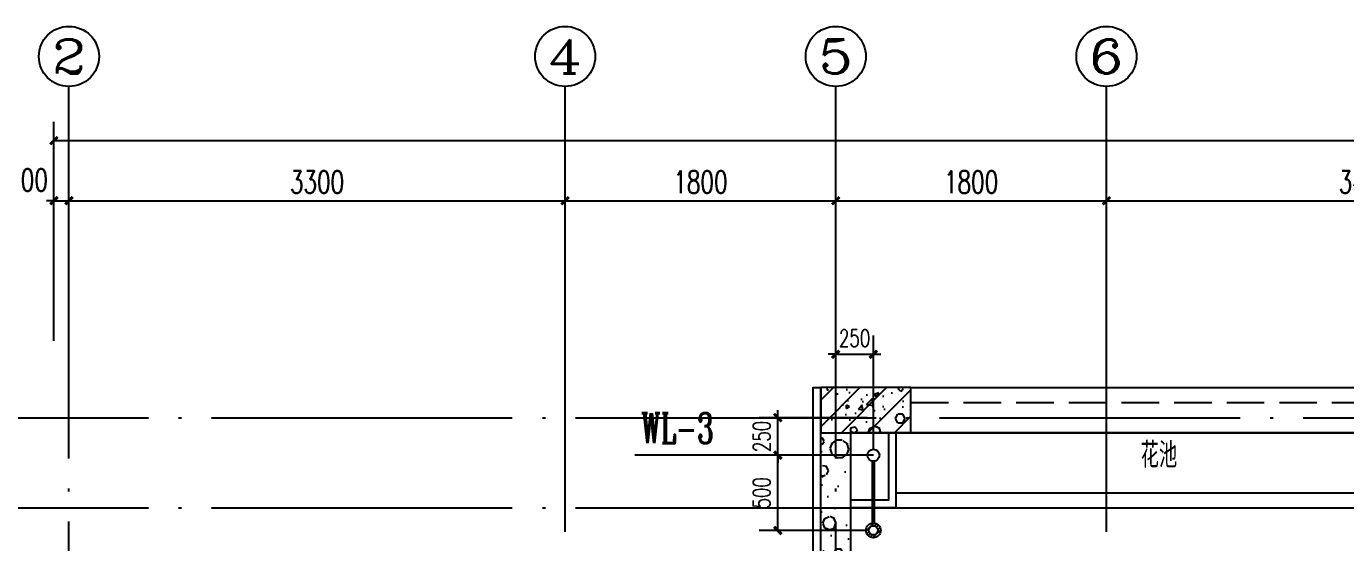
# Model space of a CAD drawing. Extents: x -287580 to -53108, y -522338 to -82629.
# Drawn here: x -153768 to -144994, y -459653 to -456218 of the extents above; entities that cross this region are included whole.
import ezdxf
from ezdxf.enums import TextEntityAlignment as Align

# ---------------------------------------------------------------- set-up
doc = ezdxf.new("R2010")
doc.units = 0
doc.header["$LTSCALE"] = 1000
doc.header["$MEASUREMENT"] = 0
doc.linetypes.add('DASH', pattern=[0.35, 0.25, -0.1])
doc.linetypes.add('DOTE', pattern=[2.42, 2, -0.2, 0.02, -0.2])
for name, color, linetype in [('AXIS', 3, 'Continuous'), ('AXIS_TEXT', 7, 'Continuous'), ('DIM_污水', 3, 'Continuous'), ('DOTE', 99, 'Continuous'), ('EQUIP_地漏', 7, 'Continuous'), ('kan', 146, 'Continuous'), ('PIPE-污水', 2, 'Continuous'), ('PUB_HATCH', 8, 'Continuous'), ('PUB_TEXT', 7, 'Continuous'), ('TWT_DIM', 3, 'Continuous'), ('VPIPE-污水', 2, 'Continuous'), ('WALL', 9, 'Continuous'), ('给排水标注', 4, 'Continuous'), ('面层', 215, 'Continuous'), ('面积', 6, 'Continuous')]:
    doc.layers.add(name, color=color, linetype=linetype)
doc.styles.add('_TCH_AXIS', font='COMPLEX', dxfattribs={"bigfont": 'GBCBIG'})
doc.styles.add('_TCH_DIM_T3', font='SIMPLEX', dxfattribs={"width": 0.705882, "bigfont": 'GBCBIG'})
doc.styles.add('_TWT_SERIAL', font='COMPLEX', dxfattribs={"width": 0.8, "height": 3, "bigfont": 'HZTXT'})
doc.styles.get("Standard").update_dxf_attribs({"font": 'gbenor.shx', "bigfont": 'gbcbig.shx'})
doc.dimstyles.new('_TCH_ARCH&&50', dxfattribs={"dimtxt": 148.75, "dimasz": 50, "dimexe": 125, "dimexo": 150, "dimgap": 50, "dimtad": 1, "dimdec": 0, "dimzin": 0, "dimdsep": 46, "dimtxsty": '_TCH_DIM_T3', "dimblk": 'ARCHTICK', "dimcen": 0.09, "dimclrt": 7, "dimazin": 2, "dimtfac": 1, "dimtdec": 0, "dimtix": 1, "dimtmove": 2, "dimatfit": 3, "dimfxl": 0, "dimtolj": 1, "dimtzin": 0, "dimarcsym": 0})
doc.dimstyles.new('_TWT_ARCH&&50', dxfattribs={"dimtxt": 114.75, "dimasz": 50, "dimexe": 125, "dimexo": 150, "dimgap": 50, "dimtad": 1, "dimdec": 0, "dimzin": 0, "dimdsep": 46, "dimtxsty": '_TCH_DIM_T3', "dimblk": 'ARCHTICK', "dimcen": 0.09, "dimclrd": 4, "dimclre": 4, "dimclrt": 4, "dimazin": 2, "dimtfac": 1, "dimtdec": 0, "dimtix": 1, "dimtmove": 2, "dimatfit": 3, "dimfxl": 0, "dimtolj": 1, "dimtzin": 0, "dimarcsym": 0})
pattern_1 = [(0, (177, -183), (300, 600), [0, -600]), (0, (-174, -264), (300, 600), [0, -600]), (0, (21, -270), (300, 600), [0, -600]), (0, (234, -93), (300, 600), [0, -600]), (0, (-15, -300), (300, 600), [0, -600]), (0, (294, 285), (300, 600), [0, -600]), (0, (111, 237), (300, 600), [0, -600]), (0, (207, 162), (300, 600), [0, -600]), (0, (-282, 150), (300, 600), [0, -600]), (0, (12, 123), (300, 600), [0, -600]), (0, (-102, -30), (300, 600), [0, -600]), (0, (-96, -255), (300, 600), [0, -600]), (0, (129, -279), (300, 600), [0, -600]), (0, (294, -15), (300, 600), [0, -600]), (0, (-267, -108), (300, 600), [0, -600]), (0, (-216, -6), (300, 600), [0, -600]), (0, (18, -48), (300, 600), [0, -600]), (0, (-66, -135), (300, 600), [0, -600]), (0, (-114, 63), (300, 600), [0, -600]), (0, (-39, 288), (300, 600), [0, -600]), (0, (-243, -234), (300, 600), [0, -600]), (0, (87, 165), (300, 600), [0, -600]), (0, (-192, 174), (300, 600), [0, -600]), (0, (-240, 252), (300, 600), [0, -600]), (130.601294, (257.143, 97.143), (-1499.9999834, 1800.0000079), [26.34155, -11037.111]), (18.434949, (214.29, 108.57), (1499.999994, 599.999996), [27.10524, -3767.6279]), (90, (214.3, 82.86), (300, 600), [25.7143, -1174.28565]), (161.56505, (240, 74.29), (-1500.000008, 599.999955), [27.10524, -3767.6279]), (53.130102, (240, 74.29), (300, 600), [28.5714, -2971.4285]), (135, (262.86, -231.43), (-300.00004, 599.99996), [24.24366, -1672.8126]), (45, (228.57, -231.43), (300, 600), [24.24366, -1672.8126]), (135, (245.71, -248.57), (-300.00004, 599.99996), [24.24366, -1672.8126]), (45, (245.71, -248.57), (300, 600), [24.24366, -1672.8126]), (116.56505, (-25.7, 171.43), (-5e-05, 1199.99997), [31.9438, -638.8765]), (180, (-40, 200), (-300, 600), [34.2857, -565.71425]), (63.43495, (-88.57, 171.43), (3e-06, 1200), [31.9438, -638.8765]), (116.56505, (-74.3, 142.86), (-5e-05, 1199.99997), [31.9438, -638.8765]), (0, (-74.3, 142.86), (300, 600), [34.2857, -565.71425]), (63.43495, (-40, 142.86), (3e-06, 1200), [31.9438, -638.8765]), (107.102728, (200, -31.429), (-899.9999656, 3000.0000048), [38.86135, -16282.9025]), (143.972626, (188.57, 5.714), (-5699.9999277, 4199.9999952), [38.86135, -8122.02]), (180, (157.14, 28.6), (-300, 600), [37.14286, -562.8571]), (36.027373, (88.57, 5.714), (5699.999958, 4199.9999547), [38.86135, -8122.02]), (71.56505, (77.14, -28.57), (900.000005, 2999.999995), [36.1403, -3758.5928]), (107.102728, (88.571, -65.714), (-899.9999656, 3000.0000048), [38.86135, -16282.9025]), (143.972626, (120, -88.57), (-5699.9999277, 4199.9999952), [38.86135, -8122.02]), (0, (120, -88.6), (300, 600), [37.14286, -562.8571]), (36.027373, (157.143, -88.57), (5699.999958, 4199.9999547), [38.86135, -8122.02]), (71.56505, (188.57, -65.71), (900.000005, 2999.999995), [36.1403, -3758.5928]), (150.255118, (205.714, 248.57), (-900.000002, 599.999993), [23.035, -4814.3196]), (90, (185.7, 237.14), (300, 600), [22.85714, -1177.14275]), (29.744881, (185.714, 237.14), (900, 599.999997), [23.035, -4814.3196]), (116.56505, (65.7, -177.14), (-5e-05, 1199.99997), [31.9438, -638.8765]), (168.690067, (51.43, -148.57), (-2700.000002, 599.999985), [29.13725, -6089.6855]), (41.185925, (0, -162.857), (7499.9999546, 6599.9999423), [30.37184, -12725.802]), (90, (0, -191.43), (300, 600), [28.5714, -1171.4285]), (138.814074, (22.857, -211.429), (-7499.9998667, 6600.000042), [30.37184, -12725.802]), (16.699244, (22.857, -211.429), (9899.9999255, 2999.9999686), [29.82945, -12498.5375]), (60.945396, (51.43, -202.857), (299.9999992, 599.9999947), [29.4161, -12325.3395]), (109.983106, (-185.714, 74.286), (-1500.0000056, 4199.9999889), [33.442, -14012.1975]), (155.556045, (-197.143, 105.714), (-3900.0000149, 1799.9999626), [34.523, -14465.1315]), (24.4439547, (-260, 105.714), (3900.000002, 1799.9999913), [34.523, -14465.1315]), (70.0168934, (-271.429, 74.286), (1500.0000045, 4199.9999896), [33.442, -14012.1975]), (109.983106, (-260, 42.857), (-1500.0000056, 4199.9999889), [33.442, -14012.1975]), (160.016893, (-228.57, 31.43), (-1500.000001, 599.9999727), [33.442, -6989.3775]), (19.983107, (-228.57, 31.43), (1499.999992, 599.999999), [33.442, -6989.3775]), (70.0168934, (-197.143, 42.857), (1500.0000045, 4199.9999896), [33.442, -14012.1975]), (122.005383, (37.14, 20), (-300.00004, 599.999969), [26.9542, -5633.434]), (18.434949, (-2.86, 34.29), (1499.999994, 599.999996), [27.10524, -3767.6279]), (90, (-2.86, 8.57), (300, 600), [25.7143, -1174.28565]), (161.56505, (22.86, 0), (-1500.000008, 599.999955), [27.10524, -3767.6279]), (54.462322, (22.857, 0), (2099.999997, 2999.9999955), [24.5781, -10298.2115]), (116.56505, (-137.14, -125.7), (-5e-05, 1199.99997), [31.9438, -638.8765]), (180, (-151.4, -97.14), (-300, 600), [31.4286, -568.5714]), (59.036243, (-200, -125.714), (300.000001, 599.999997), [33.3197, -6963.822]), (120.963756, (-182.857, -154.286), (-300.000041, 599.9999724), [33.3197, -6963.822]), (0, (-182.86, -154.3), (300, 600), [31.4286, -568.5714]), (63.43495, (-151.43, -154.3), (3e-06, 1200), [31.9438, -638.8765])]

# ---------------------------------------------------------------- blocks, each defined once
blk = doc.blocks.new('A$C47FD7EE8')
at = {"layer": 'PUB_HATCH'}
h = blk.add_hatch(dxfattribs=at)
h.set_pattern_fill('钢筋混凝土', color=256, scale=50, style=0)
h.set_pattern_definition([(45, (215520.8, 801911.87), (-88.388348, 88.388348), []), (50, (215520.8, 801911.87), (358.63009, -31.37607), [37.5, -412.5]), (355, (215520.8, 801911.87), (-69.37567, 376.09607), [30, -330]), (100.4514, (215550.7, 801909.25), (289.25469, 344.71977), [31.8701, -350.57106]), (46.1842, (215520.8, 802011.87), (533.62052, -82.7595), [56.25, -618.75]), (96.6356, (215565.27, 802004.97), (467.33135, 487.05894), [47.80514, -525.8565]), (351.1842, (215520.8, 802011.87), (467.33097, 487.0593), [45, -495]), (21, (215570.8, 801986.87), (298.45353, -201.30945), [37.5, -412.5]), (326, (215570.8, 801986.87), (121.65767, 362.57502), [30, -330]), (71.4514, (215595.67, 801970.1), (420.11131, 161.26525), [31.8701, -350.57106]), (37.5, (215520.8, 801911.87), (6.079928, 166.446927), [0, -326, 0, -335, 0, -331.25]), (7.5, (215520.8, 801911.87), (131.53477, 197.205856), [0, -191, 0, -318.5, 0, -126.25]), (327.5, (215409.3, 801911.87), (266.911218, -11.277436), [0, -125, 0, -390, 0, -517.5]), (317.5, (215359.3, 801911.87), (291.593085, 50.05249), [0, -162.5, 0, -259, 0, -367.5])])
h.paths.add_polyline_path([(5700, 14500), (5100, 14500), (5100, 14200), (5700, 14200)])
at = {"color": 6}
blk.add_lwpolyline([(5700, 14500), (5100, 14500), (5100, 14200), (5700, 14200)], close=True, dxfattribs=at)
blk = doc.blocks.new('_ArchTick')
at = {"color": 0, "linetype": 'ByBlock', "const_width": 0.4}
blk.add_lwpolyline([(-0.5, -0.5), (0.5, 0.5)], dxfattribs=at)
blk = doc.blocks.new('*D135')
at = {"layer": 'Defpoints', "color": 0}
for p in [(-148135, -458400), (-148385, -459182), (-148135, -459182)]:
    blk.add_point(p, dxfattribs=at)
at = {"layer": 'TWT_DIM', "color": 4, "lineweight": -2}
for p, q in [((-148385, -459032), (-148385, -458275)), ((-148135, -459032), (-148135, -458275)), ((-148385, -458400), (-148435, -458400)), ((-148385, -458400), (-148135, -458400)), ((-148135, -458400), (-148085, -458400))]:
    blk.add_line(p, q, dxfattribs=at)
at = {"layer": 'TWT_DIM', "color": 4, "lineweight": -2, "xscale": 50, "yscale": 50, "zscale": 50}
blk.add_blockref('_ArchTick', (-148385, -458400), dxfattribs=at)
at = {"layer": 'TWT_DIM', "color": 4, "lineweight": -2, "xscale": 50, "yscale": 50, "zscale": 50, "rotation": 180}
blk.add_blockref('_ArchTick', (-148135, -458400), dxfattribs=at)
at = {"layer": 'TWT_DIM', "color": 4, "insert": (-148260, -458292.6), "char_height": 114.75, "attachment_point": 5, "style": '_TCH_DIM_T3'}
blk.add_mtext('\\A1;250', dxfattribs=at)
blk = doc.blocks.new('*D136')
at = {"layer": 'Defpoints', "color": 0}
for p in [(-148770.5, -459071.5), (-148025.5, -459071.5), (-148025.5, -459571.5)]:
    blk.add_point(p, dxfattribs=at)
at = {"layer": 'TWT_DIM', "color": 4, "lineweight": -2}
for p, q in [((-148175.5, -459071.5), (-148895.5, -459071.5)), ((-148770.5, -459571.5), (-148770.5, -459071.5)), ((-148175.5, -459571.5), (-148895.5, -459571.5))]:
    blk.add_line(p, q, dxfattribs=at)
at = {"layer": 'TWT_DIM', "color": 4, "lineweight": -2, "xscale": 50, "yscale": 50, "zscale": 50}
for p, rotation in [((-148770.5, -459071.5), 90), ((-148770.5, -459571.5), 270)]:
    blk.add_blockref('_ArchTick', p, dxfattribs=dict(at, rotation=rotation))
at = {"layer": 'TWT_DIM', "color": 4, "insert": (-148877.9, -459321.5), "char_height": 114.75, "attachment_point": 5, "rotation": 90, "style": '_TCH_DIM_T3'}
blk.add_mtext('\\A1;500', dxfattribs=at)
blk = doc.blocks.new('*D137')
at = {"layer": 'Defpoints', "color": 0}
for p in [(-148770.5, -458821.5), (-148025.5, -458821.5), (-148025.5, -459071.5)]:
    blk.add_point(p, dxfattribs=at)
at = {"layer": 'TWT_DIM', "color": 4, "lineweight": -2}
for p, q in [((-148770.5, -458821.5), (-148770.5, -458771.5)), ((-148175.5, -458821.5), (-148895.5, -458821.5)), ((-148770.5, -459071.5), (-148770.5, -458821.5)), ((-148175.5, -459071.5), (-148895.5, -459071.5)), ((-148770.5, -459071.5), (-148770.5, -459121.5))]:
    blk.add_line(p, q, dxfattribs=at)
at = {"layer": 'TWT_DIM', "color": 4, "lineweight": -2, "xscale": 50, "yscale": 50, "zscale": 50}
for p, rotation in [((-148770.5, -458821.5), 270), ((-148770.5, -459071.5), 90)]:
    blk.add_blockref('_ArchTick', p, dxfattribs=dict(at, rotation=rotation))
at = {"layer": 'TWT_DIM', "color": 4, "insert": (-148877.9, -458946.5), "char_height": 114.75, "attachment_point": 5, "rotation": 90, "style": '_TCH_DIM_T3'}
blk.add_mtext('\\A1;250', dxfattribs=at)
blk = doc.blocks.new('*D148')
at = {"layer": 'AXIS', "color": 0, "lineweight": -2}
for p, q in [((-153585, -458311), (-153585, -457252.8)), ((-153485, -458311), (-153485, -457252.8)), ((-153585, -457377.8), (-153635, -457377.8)), ((-153585, -457377.8), (-153485, -457377.8)), ((-153485, -457377.8), (-153435, -457377.8))]:
    blk.add_line(p, q, dxfattribs=at)
at = {"layer": 'Defpoints', "color": 0}
for p in [(-153485, -457377.8), (-153585, -458461), (-153485, -458461)]:
    blk.add_point(p, dxfattribs=at)
at = {"layer": 'AXIS', "color": 0, "lineweight": -2, "xscale": 50, "yscale": 50, "zscale": 50}
blk.add_blockref('_ArchTick', (-153585, -457377.8), dxfattribs=at)
at = {"layer": 'AXIS', "color": 0, "lineweight": -2, "xscale": 50, "yscale": 50, "zscale": 50, "rotation": 180}
blk.add_blockref('_ArchTick', (-153485, -457377.8), dxfattribs=at)
at = {"layer": 'AXIS', "color": 7, "insert": (-153760, -457240.3), "char_height": 148.75, "attachment_point": 5, "style": '_TCH_DIM_T3'}
blk.add_mtext('\\A1;100', dxfattribs=at)
blk = doc.blocks.new('*D149')
at = {"layer": 'AXIS', "color": 0, "lineweight": -2}
for p, q in [((-153485, -458311), (-153485, -457252.8)), ((-150185, -458311), (-150185, -457252.8)), ((-153485, -457377.8), (-150185, -457377.8))]:
    blk.add_line(p, q, dxfattribs=at)
at = {"layer": 'Defpoints', "color": 0}
for p in [(-150185, -457377.8), (-153485, -458461), (-150185, -458461)]:
    blk.add_point(p, dxfattribs=at)
at = {"layer": 'AXIS', "color": 0, "lineweight": -2, "xscale": 50, "yscale": 50, "zscale": 50, "rotation": 180}
blk.add_blockref('_ArchTick', (-153485, -457377.8), dxfattribs=at)
at = {"layer": 'AXIS', "color": 0, "lineweight": -2, "xscale": 50, "yscale": 50, "zscale": 50}
blk.add_blockref('_ArchTick', (-150185, -457377.8), dxfattribs=at)
at = {"layer": 'AXIS', "color": 7, "insert": (-151835, -457253.5), "char_height": 148.75, "attachment_point": 5, "style": '_TCH_DIM_T3'}
blk.add_mtext('\\A1;3300', dxfattribs=at)
blk = doc.blocks.new('*D150')
at = {"layer": 'AXIS', "color": 0, "lineweight": -2}
for p, q in [((-150185, -458311), (-150185, -457252.8)), ((-148385, -458311), (-148385, -457252.8)), ((-150185, -457377.8), (-148385, -457377.8))]:
    blk.add_line(p, q, dxfattribs=at)
at = {"layer": 'Defpoints', "color": 0}
for p in [(-148385, -457377.8), (-150185, -458461), (-148385, -458461)]:
    blk.add_point(p, dxfattribs=at)
at = {"layer": 'AXIS', "color": 0, "lineweight": -2, "xscale": 50, "yscale": 50, "zscale": 50, "rotation": 180}
blk.add_blockref('_ArchTick', (-150185, -457377.8), dxfattribs=at)
at = {"layer": 'AXIS', "color": 0, "lineweight": -2, "xscale": 50, "yscale": 50, "zscale": 50}
blk.add_blockref('_ArchTick', (-148385, -457377.8), dxfattribs=at)
at = {"layer": 'AXIS', "color": 7, "insert": (-149285, -457253.5), "char_height": 148.75, "attachment_point": 5, "style": '_TCH_DIM_T3'}
blk.add_mtext('\\A1;1800', dxfattribs=at)
blk = doc.blocks.new('*D151')
at = {"layer": 'AXIS', "color": 0, "lineweight": -2}
for p, q in [((-148385, -458311), (-148385, -457252.8)), ((-146585, -458311), (-146585, -457252.8)), ((-148385, -457377.8), (-146585, -457377.8))]:
    blk.add_line(p, q, dxfattribs=at)
at = {"layer": 'Defpoints', "color": 0}
for p in [(-146585, -457377.8), (-148385, -458461), (-146585, -458461)]:
    blk.add_point(p, dxfattribs=at)
at = {"layer": 'AXIS', "color": 0, "lineweight": -2, "xscale": 50, "yscale": 50, "zscale": 50, "rotation": 180}
blk.add_blockref('_ArchTick', (-148385, -457377.8), dxfattribs=at)
at = {"layer": 'AXIS', "color": 0, "lineweight": -2, "xscale": 50, "yscale": 50, "zscale": 50}
blk.add_blockref('_ArchTick', (-146585, -457377.8), dxfattribs=at)
at = {"layer": 'AXIS', "color": 7, "insert": (-147485, -457253.5), "char_height": 148.75, "attachment_point": 5, "style": '_TCH_DIM_T3'}
blk.add_mtext('\\A1;1800', dxfattribs=at)
blk = doc.blocks.new('*D152')
at = {"layer": 'AXIS', "color": 0, "lineweight": -2}
for p, q in [((-146585, -458311), (-146585, -457252.8)), ((-143135, -458311), (-143135, -457252.8)), ((-146585, -457377.8), (-143135, -457377.8))]:
    blk.add_line(p, q, dxfattribs=at)
at = {"layer": 'Defpoints', "color": 0}
for p in [(-143135, -457377.8), (-146585, -458461), (-143135, -458461)]:
    blk.add_point(p, dxfattribs=at)
at = {"layer": 'AXIS', "color": 0, "lineweight": -2, "xscale": 50, "yscale": 50, "zscale": 50, "rotation": 180}
blk.add_blockref('_ArchTick', (-146585, -457377.8), dxfattribs=at)
at = {"layer": 'AXIS', "color": 0, "lineweight": -2, "xscale": 50, "yscale": 50, "zscale": 50}
blk.add_blockref('_ArchTick', (-143135, -457377.8), dxfattribs=at)
at = {"layer": 'AXIS', "color": 7, "insert": (-144860, -457253.5), "char_height": 148.75, "attachment_point": 5, "style": '_TCH_DIM_T3'}
blk.add_mtext('\\A1;3450', dxfattribs=at)
blk = doc.blocks.new('*D159')
at = {"layer": 'AXIS', "color": 0, "lineweight": -2}
for p, q in [((-153585, -458311), (-153585, -456852.8)), ((-128085, -458311), (-128085, -456852.8)), ((-153585, -456977.8), (-128085, -456977.8))]:
    blk.add_line(p, q, dxfattribs=at)
at = {"layer": 'Defpoints', "color": 0}
for p in [(-128085, -456977.8), (-153585, -458461), (-128085, -458461)]:
    blk.add_point(p, dxfattribs=at)
at = {"layer": 'AXIS', "color": 0, "lineweight": -2, "xscale": 50, "yscale": 50, "zscale": 50, "rotation": 180}
blk.add_blockref('_ArchTick', (-153585, -456977.8), dxfattribs=at)
at = {"layer": 'AXIS', "color": 0, "lineweight": -2, "xscale": 50, "yscale": 50, "zscale": 50}
blk.add_blockref('_ArchTick', (-128085, -456977.8), dxfattribs=at)
at = {"layer": 'AXIS', "color": 7, "insert": (-140835, -456853.5), "char_height": 148.75, "attachment_point": 5, "style": '_TCH_DIM_T3'}
blk.add_mtext('\\A1;25500', dxfattribs=at)
blk = doc.blocks.new('$TwtSys$00000327')
for p, q in [((-94, -9, 0), (9, 94, 0)), ((-9, -94, 0), (94, 9, 0)), ((12, 55, 0), (42, 84, 0)), ((40, 40, 0), (66, 66, 0)), ((55, 12, 0), (84, 42, 0)), ((-84, -42, 0), (-55, -12, 0)), ((-66, -66, 0), (-40, -40, 0)), ((-42, -84, 0), (-12, -55, 0))]:
    blk.add_line(p, q)
for radius in [94, 56.4]:
    blk.add_circle((0, 0, 0), radius)

msp = doc.modelspace()

# ---------------------------------------------------------------- hatches: boundary and pattern name
at = {"layer": 'PUB_HATCH'}
h = msp.add_hatch(dxfattribs=at)
h.set_pattern_fill('加气混凝土', color=256, scale=50, style=0)
h.set_pattern_definition(pattern_1)
h.paths.add_polyline_path([(-148351.7, -460621.5), (-148285, -460521.5), (-148285, -458921.5), (-148485, -458621.5), (-148485, -460621.5)])
h = msp.add_hatch(dxfattribs=at)
h.set_pattern_fill('加气混凝土', color=256, scale=50, style=0)
h.set_pattern_definition(pattern_1)
h.paths.add_polyline_path([(-147885, -458621.5), (-148485, -458621.5), (-148285, -458921.5), (-147885, -458921.5)])

# ---------------------------------------------------------------- linework, layer by layer
at = {"layer": 'AXIS'}
for p, q in [((-153485, -457718), (-153485, -456617.8)), ((-150185, -457718), (-150185, -456617.8)), ((-148385, -457718), (-148385, -456617.8)), ((-146585, -457718), (-146585, -456617.8))]:
    msp.add_line(p, q, dxfattribs=at)
for centre in [(-153485, -456417.8), (-150185, -456417.8), (-148385, -456417.8), (-146585, -456417.8)]:
    msp.add_circle(centre, 200, dxfattribs=at)
at = {"layer": 'DIM_污水'}
for p, q in [((-148828.8, -459071.5), (-149720.5, -459071.5)), ((-148135, -459071.5), (-148828.8, -459071.5))]:
    msp.add_line(p, q, dxfattribs=at)
at = {"layer": 'DOTE', "linetype": 'DOTE'}
for p, q in [((-153485, -473612.6), (-153485, -457343)), ((-150185, -464421.5), (-150185, -457343)), ((-148385, -473612.6), (-148385, -457343)), ((-146585, -464421.5), (-146585, -457343)), ((-154956.2, -458821.5), (-128085, -458821.5)), ((-154956.2, -459421.5), (-128085, -459421.5))]:
    msp.add_line(p, q, dxfattribs=at)
at = {"layer": 'kan'}
for p, q in [((-147885, -458621.5), (-143635, -458621.5)), ((-147885, -458921.5), (-143635, -458921.5))]:
    msp.add_line(p, q, dxfattribs=at)
at = {"layer": 'kan', "linetype": 'DASH'}
msp.add_line((-147885, -458721.5), (-143635, -458721.5), dxfattribs=at)
at = {"layer": 'kan', "color": 124}
for p, q in [((-147985, -459321.5), (-143235, -459321.5)), ((-148285, -459421.5), (-143235, -459421.5))]:
    msp.add_line(p, q, dxfattribs=at)
at = {"layer": 'PIPE-污水', "linetype": 'DASH', "ltscale": 0.5, "const_width": 27.5}
msp.add_lwpolyline([(-148135, -459111.5), (-148135, -459522.2)], dxfattribs=at)
at = {"layer": 'VPIPE-污水'}
msp.add_circle((-148135, -459071.5), 40, dxfattribs=at)
at = {"layer": 'WALL'}
for p, q in [((-148485, -460621.5), (-148485, -458621.5)), ((-147885, -458621.5), (-148485, -458621.5)), ((-147885, -458921.5), (-147885, -458621.5)), ((-148285, -460521.5), (-148285, -458921.5)), ((-147885, -458921.5), (-148285, -458921.5))]:
    msp.add_line(p, q, dxfattribs=at)
at = {"layer": '给排水标注'}
msp.add_line((-133285, -458921.5), (-148285, -458921.5), dxfattribs=at)
for points in [[(-148285, -458921.5), (-147985, -458921.5), (-147985, -459421.5), (-148285, -459421.5)], [(-148285, -458921.5), (-148035, -458921.5), (-148035, -459371.5), (-148285, -459371.5)]]:
    msp.add_lwpolyline(points, close=True, dxfattribs=at)
at = {"layer": '面层'}
msp.add_lwpolyline([(-148835, -460971.5), (-148535, -460971.5), (-148535, -458621.5), (-148485, -458621.5)], dxfattribs=at)

# ---------------------------------------------------------------- block references
at = {"layer": 'EQUIP_地漏', "xscale": 0.5249999999999999, "yscale": 0.5249999999999999, "zscale": 0.5249999999999999}
msp.add_blockref('$TwtSys$00000327', (-148135, -459571.5), dxfattribs=at)
at = {"layer": '面积'}
msp.add_blockref('A$C47FD7EE8', (-153585, -473121.5), dxfattribs=at)

# ---------------------------------------------------------------- texts
at = {"layer": 'AXIS_TEXT', "style": '_TCH_AXIS'}
for s, width, p, p2 in [('2', 1.5, (-153598.1, -456531), (-153371.9, -456531)), ('4', 1.3125, (-150298.1, -456531), (-150071.9, -456531)), ('5', 1.5, (-148498.1, -456531), (-148271.9, -456531)), ('6', 1.5, (-146698.1, -456531), (-146471.9, -456531))]:
    msp.add_text(s, height=226.3, dxfattribs=dict(at, width=width)).set_placement(p, p2, align=Align.FIT)
at = {"layer": 'DIM_污水', "color": 7, "style": '_TWT_SERIAL', "width": 0.64}
msp.add_text('WL-3', height=200, dxfattribs=at).set_placement((-149680.5, -458991.5))
at = {"layer": 'PUB_TEXT'}
for p in [(-146357.6, -459155, 0), (-146357.6, -459155)]:
    msp.add_text('花池', height=168.79, dxfattribs=at).set_placement(p)

# ---------------------------------------------------------------- dimensions: what is measured, and where the dimension line sits
at = {"layer": 'AXIS'}
for p1, p2, distance, picture, middle in [((-153585, -458461), (-128085, -458461), 1483.2, '*D159', (-140835, -456853.5)), ((-153485, -458461), (-150185, -458461), 1083.2, '*D149', (-151835, -457253.5)), ((-150185, -458461), (-148385, -458461), 1083.2, '*D150', (-149285, -457253.5)), ((-148385, -458461), (-146585, -458461), 1083.2, '*D151', (-147485, -457253.5)), ((-146585, -458461), (-143135, -458461), 1083.2, '*D152', (-144860, -457253.5))]:
    dim = msp.add_aligned_dim(p1=p1, p2=p2, distance=distance, dimstyle='_TCH_ARCH&&50', dxfattribs=at)
    dim.commit()
    dim.dimension.update_dxf_attribs({"geometry": picture, "text_midpoint": middle})
dim = msp.add_linear_dim(base=(-153485, -457377.8), p1=(-153585, -458461), p2=(-153485, -458461), angle=0, dimstyle='_TCH_ARCH&&50', dxfattribs=at)
dim.commit()
dim.dimension.update_dxf_attribs({"geometry": '*D148', "text_midpoint": (-153760, -457240.3), "dimtype": 129})
at = {"layer": 'TWT_DIM'}
for p1, p2, distance, picture, middle in [((-148385, -459182), (-148135, -459182), 782, '*D135', (-148260, -458292.6)), ((-148025.5, -459071.5), (-148025.5, -458821.5), 745, '*D137', (-148877.9, -458946.5)), ((-148025.5, -459571.5), (-148025.5, -459071.5), 745, '*D136', (-148877.9, -459321.5))]:
    dim = msp.add_aligned_dim(p1=p1, p2=p2, distance=distance, dimstyle='_TWT_ARCH&&50', dxfattribs=at)
    dim.commit()
    dim.dimension.update_dxf_attribs({"geometry": picture, "text_midpoint": middle})

doc.saveas('drawing.dxf')
